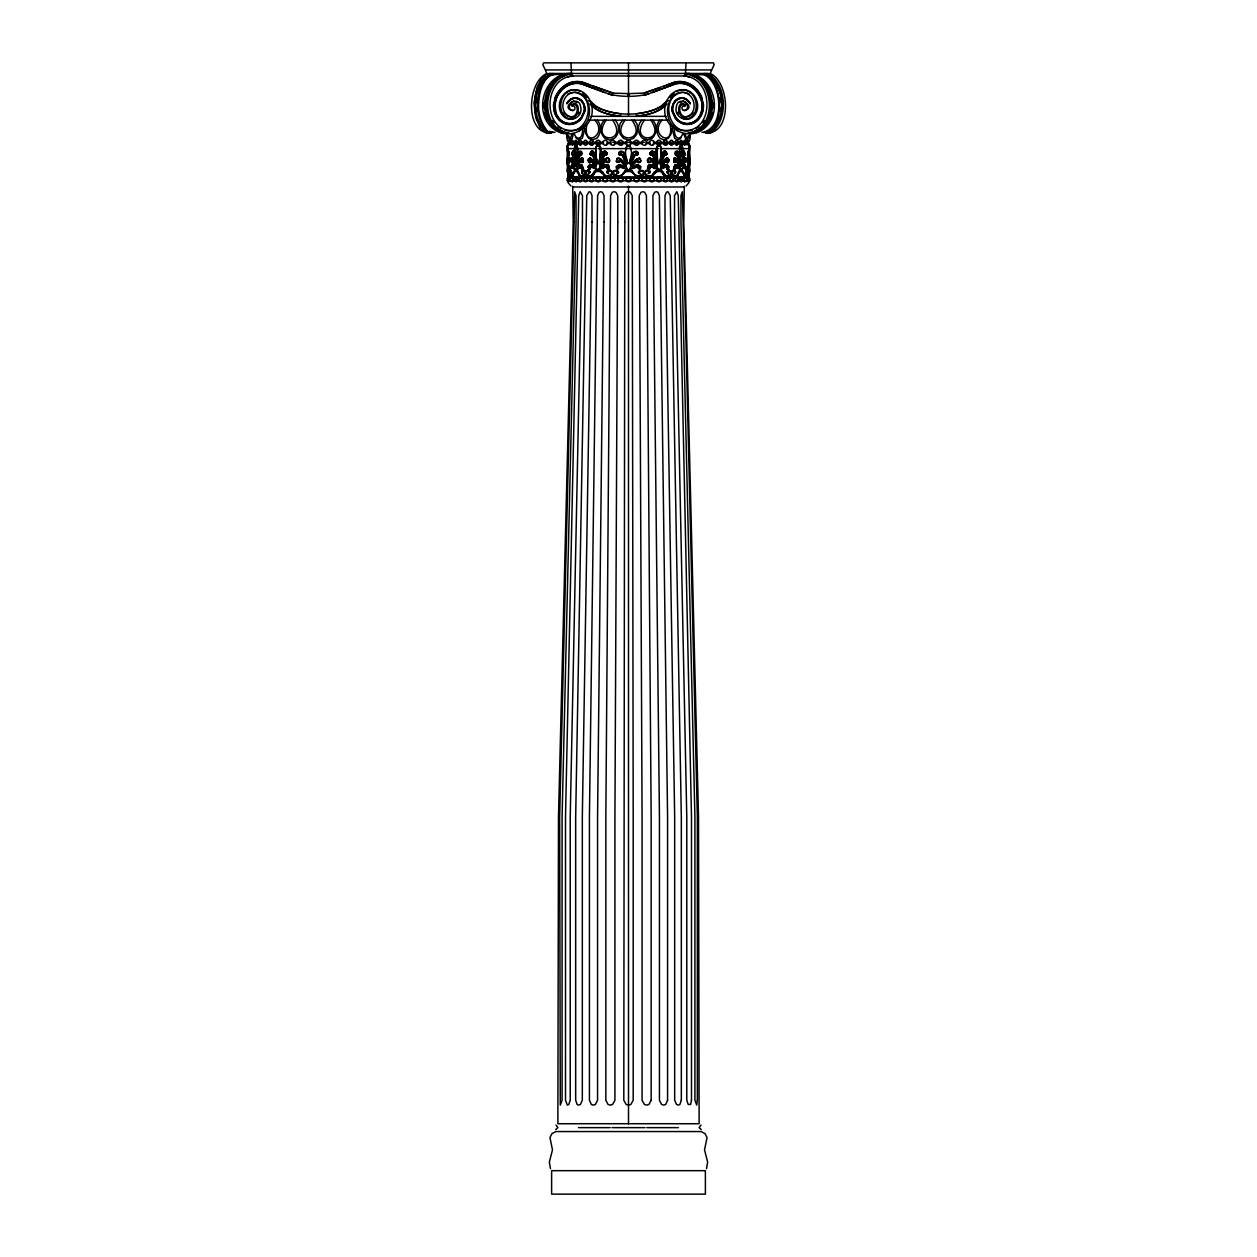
<?xml version="1.0" encoding="UTF-8"?>
<svg xmlns="http://www.w3.org/2000/svg" width="1257" height="1257" viewBox="0 0 1257 1257"><rect width="100%" height="100%" fill="white"/><g stroke="black" fill="none" stroke-linecap="round" stroke-linejoin="round"><path stroke-width="1.5" d="M572.296 154.658C574.072 150.51 573.506 175.744 576.806 169.412L577.764 168.784M688.679 176.844C691.24 170.308 687.375 141.224 689.339 155.051M593.555 157.675L592.126 153.433L590.916 155.02L590.02 153.448L592.44 150.997M628.5 171.156L627.322 169.224L620.801 166.553L619.167 166.725L617.533 168.972L616.386 166.835L619.072 164.824L624.069 166.568C630.385 167.825 620.675 150.463 620.659 154.658L619.308 154.737L618.79 153.448L620.015 151.531L623.425 152.506C625.75 166.505 631.25 166.505 633.575 152.506L636.985 151.531L638.21 153.448L637.692 154.737L636.341 154.658C636.325 150.463 626.615 167.825 632.931 166.568L637.928 164.824L640.614 166.835L639.467 168.972L637.833 166.725L636.199 166.553L629.678 169.224L628.5 171.156L632.648 172.335L636.262 176.483M656.17 168.784L659.124 171.502L658.102 169.224L652.022 166.553L650.498 166.725L648.989 168.972L647.905 166.835L650.403 164.824L655.07 166.568C660.962 167.668 651.864 150.479 651.88 154.658L650.639 154.737L650.545 152.427L653.671 151.626C657.851 166.128 660.459 167.087 663.947 151.626L665.99 151.531L666.901 154.187L665.974 155.255L664.56 153.605L663.146 157.675M679.236 168.784L681.467 171.376L680.948 169.224L676.942 166.553L675.653 168.548L674.365 168.281L675.873 164.824L678.953 166.568C682.865 166.82 676.753 150.62 676.847 154.658C674.632 156.496 674.428 152.364 675.7 151.327L677.947 152.348M567.661 155.051L568.054 151.201L568.18 159.089L568.871 150.997L569.06 155.255M569.107 161.195L569.327 162.719L569.17 157.942L568.73 162.719L568.965 160.142M568.557 176.844C566.451 174.44 568.745 162.813 567.488 169.412C568.604 183.915 568.353 172.476 571.401 170.701L570.647 173.89L570.914 170.088M688.255 176.404L687.233 173.655L688.537 170.088L688.537 173.89L687.94 170.088M713.52 107.725L713.567 102.697M689.26 151.861L689.684 145.356M568.51 161.195L568.525 160.158L567.598 164.793L568.761 160.283M685.568 158.963L685.898 158.241C687.422 166.16 684.279 157.266 685.049 162.373L686.275 161.336L685.741 158.036L681.781 164.793L683.965 151.626C688.365 159.639 682.268 149.316 684.295 155.255M684.421 154.8L684.452 153.385L683.588 157.675M687.139 172.303L686.259 175.901L683.918 174.723M673.422 175.854L671.458 173.655L673.406 170.088L672.385 170.811M671.081 174.582L671.772 172.036L669.18 170.104M567.724 154.815L567.253 169.224M585.919 174.582L585.416 172.036L587.82 170.104M583.578 175.854L585.542 173.655L585.573 172.036L583.594 170.088L584.615 170.811M685.788 160.142L685.081 162.719L684.484 160.158L681.655 171.156M580.718 154.8C581.048 148.185 571.385 178.007 581.865 157.942M685.678 166.647L685.159 169.161L684.641 166.553L682.127 169.224M568.934 153.385L568.243 155.02L567.913 145.356M689.747 169.224L688.883 166.553L688.082 168.422L688.427 164.604L689.543 166.615L689.119 162.954M687.893 161.195L687.673 162.719L687.83 157.942L688.129 162.357L688.695 159.953L689.606 165.013L689.527 154.815M567.284 160.817L567.316 145.356M575.345 171.156L576.052 169.224L580.058 166.553L581.347 168.548L582.635 168.281L581.127 164.824L578.047 166.568C572.799 162.609 579.964 152.034 576.209 146.032L574.763 146.032L574.276 149.159L575.046 163.347L572.736 150.997L572.202 155.255M574.37 149.143L574.512 156.779M664.937 153.385L665.676 155.255L666.744 153.464L665.66 151.327M688.443 166.93L688.459 168.972L688.883 161.367M568.431 180.599L568.274 176.813L567.991 178.07M567.363 180.599L567.096 178.274M600.83 168.784L597.876 171.502L598.898 169.224L604.978 166.553L606.503 166.725L608.011 168.972L609.095 166.835L606.597 164.824L601.93 166.568C595.944 167.652 605.387 150.259 605.01 154.8L606.235 155.255M605.308 154.8L605.073 153.385L605.827 155.02L606.722 154.108L606.455 152.427L603.329 151.626L600.579 159.168M659.187 171.156L660.145 169.224L665.362 166.553L666.666 166.725L666.571 168.752L667.781 169.161L668.897 166.835L666.744 164.824L661.103 166.411L660.004 163.347L661.449 149.143L660.349 145.843L658.794 145.356M661.512 154.815L661.622 151.861M567.504 159.168L568.274 150.997L568.463 155.255M567.787 157.031L567.111 163.363M631.313 154.815L631.674 151.861M568.463 173.89L568.463 170.088L569.72 173.655M568.667 173.89L569.06 170.088M568.793 154.344L568.195 164.793M636.403 161.509L631.108 166.395L637.943 164.604L640.724 166.647L640.599 168.422L638.226 168.752L637.833 166.725M567.614 160.865L567.488 163.347L568.211 160.865M568.133 154.658C568.085 149.803 567.143 167.872 567.551 163.803M584.976 172.303L584.505 174.314M709.922 131.985C727.85 120.939 726.31 84.643 707.77 74.713L707.848 73.456L685.128 73.456L685.034 74.713L686.872 74.697L686.982 73.456C717.983 75.766 722.335 128.733 690.674 133.242M679.251 159.089C682.692 173.215 677.586 147.729 680.791 146.032L681.671 145.576L682.567 147.21L682.598 166.411L685.316 164.824L685.898 168.972L685.269 166.725M682.111 160.817L681.954 163.347L684.264 150.997L685.096 154.878M595.849 149.143L596.117 156.779M688.647 162.294L688.647 158.162L689.04 160.425M581.048 161.195L581.111 160.158L576.052 169.224M643.694 173.67L642.924 171.251M610.085 175.399L612.3 172.303L609.504 170.606M567.598 164.793L568.337 153.385M625.326 151.861L627.054 146.032L629.946 146.032L631.234 149.159M681.97 156.779L681.938 147.21M682.598 156.779L682.457 147.21L681.483 145.356L679.66 149.143M536.975 102.697L537.383 97.637M575.062 147.21L575.03 156.779M667.718 162.499L666.084 160.158L666.194 162.373L667.608 162.719M704.109 131.891C725.038 126.219 722.351 82.883 704.03 74.697L704.14 73.456C723.639 78.641 726.075 135.583 701.846 132.284M719.695 110.962L719.994 107.725M721.125 110.695L721.424 107.599M577.749 159.089C574.229 173.356 579.446 147.478 576.492 145.843L575.517 145.356L574.543 147.21M576.79 163.347L577.843 149.143L577.01 145.843L575.423 145.843M574.873 169.224L572.359 166.553L570.741 168.281L571.684 164.824L573.616 166.568C573.601 160.99 569.83 161.823 571.102 158.241C576.256 171.298 576.554 159.419 578.974 151.626L581.033 152.427L580.608 155.02M606.298 161.195L606.691 160.158L605.277 161.509M683.902 178.274L683.997 180.772M637.503 161.195L637.645 159.953L637.755 162.373L639.153 162.719L640.944 161.336L639.546 158.036L634.864 160.283M569.971 180.599L569.987 178.274M574.528 178.274L574.622 180.772M687.013 178.274L687.108 180.772M555.154 132.284L548.775 132.629C541.971 125.496 537.572 113.601 538.766 102.697C539.174 94.951 540.793 87.016 545.145 80.464C549.922 72.026 560.433 75.027 568.274 74.697L568.164 73.456C540.903 76.064 532.905 118.142 556.741 131.011C574.433 140.957 597.452 123.61 591.199 103.922L589.926 103.922C597.578 113.02 609.818 114.764 620.911 116.351M561.109 132.629L561.25 131.388M567.755 162.247L568.305 159.953L568.353 162.294M685.458 73.11L685.788 67.454A16.262 2.121 -90 0 0 685.961 64.61L685.866 62.85M681.828 160.865L683.745 150.997L684.578 154.878M582.871 128.843C582.415 131.954 582.572 137.437 578.581 138.333L576.319 137.327M584.914 128.843L582.305 138.349L578.66 139.747M663.036 152.348L659.768 163.347L660.412 159.089M660.066 163.347L660.711 159.089M688.113 158.963C689.04 155.145 689.952 173.765 688.239 160.283M567.96 160.425L568.353 158.162L568.651 159.042M568.164 160.283L569.374 158.036M567.991 141.491C568.777 137.264 568.777 148.232 567.991 144.005M568.557 180.599L568.274 181.856L567.991 180.599M675.449 161.195L675.292 162.373L673.752 162.357L674.176 158.036L676.706 158.838L680.524 164.808L679.864 151.861M689.009 144.005C688.223 148.232 688.223 137.264 689.009 141.491M689.009 180.599L688.726 181.856L688.443 180.599M689.103 180.772L689.245 181.856M675.936 166.725L674.82 169.161L673.972 166.647L675.685 164.604M688.663 175.744L689.402 170.276M569.342 169.161C570.914 161.367 566.656 169.616 568.133 163.08M568.258 166.395L568.965 161.509M688.333 173.89L688.726 172.036L688.553 173.89M683.07 157.675L683.934 153.385M600.28 160.865C596.808 169.695 603.721 147.006 599.385 145.843M599.353 163.347L600.956 149.143L599.683 145.843L597.908 145.356M568.368 161.509C567.111 165.814 569.531 174.22 568.353 164.824L567.661 166.395M573.176 173.45L574.889 170.214M578.88 178.274L579.006 180.772A2.53 1.54 -90 0 0 581.488 180.961A2.53 1.54 -90 0 0 580.828 176.97A2.53 1.54 -90 0 0 578.77 179.342M660.883 156.779L660.821 147.21M675.465 178.274L675.606 180.772M578.173 157.031L578.519 154.957M685.489 176.844L687.343 174.582M568.761 167.464L567.331 171.376M586.673 125.559C582.934 148.86 608.105 134.688 594.922 120.138M590.507 162.373L590.491 159.953L589.282 162.499M671.851 128.843L670.924 134.216L668.268 138.349L664.199 140.03L660.145 138.349C655.808 133.368 655.384 125.276 659.642 120.138M598.206 145.356L596.651 145.843L595.551 149.143L596.996 163.347L595.897 166.411L590.256 164.824L588.103 166.835L589.219 169.161L590.429 168.752L590.334 166.725L591.638 166.553L596.855 169.224L597.813 171.156M596.179 147.21L595.551 154.815M583.767 179.342A2.53 1.791 -90 0 1 586.155 176.97A2.53 1.791 -90 0 1 586.909 180.961A2.53 1.791 -90 0 1 584.002 180.599L583.814 178.274M590.13 168.752L590.444 166.93L592.016 166.772M673.375 179.342L673.139 180.599A2.53 1.791 -90 0 1 670.091 180.961A2.53 1.791 -90 0 1 670.845 176.97A2.53 1.791 -90 0 1 673.233 179.342L673.186 178.274M682.787 159.828L681.781 164.793M680.414 178.274L680.556 180.772M683.415 159.749L682.394 164.808L685.144 157.942M636.089 116.351C647.182 114.764 659.422 113.02 667.074 103.922L665.801 103.922C658.809 125.496 686.793 142.874 703.841 128.717C723.451 113.287 714.353 76.064 688.836 73.456L688.726 74.697L704.03 74.697M650.403 161.195L648.863 162.719L647.135 160.142L650.246 157.942M566.671 133.776L566.797 138.333M631.517 154.815L629.898 160.817M649.728 168.752L650.105 166.93L651.88 166.772L654.394 168.564M650.498 166.725L650.026 168.752L647.512 168.422L648.361 165.28L650.293 164.604M590.334 166.725L589.03 168.972L588.135 166.647L588.952 165.28L593.65 165.61M568.51 176.404L569.625 172.303L568.478 170.575M677.979 173.45L679.141 170.999L681.467 170.276M577.167 159.168L578.55 152.348L579.948 150.997L581.614 153.464L580.2 154.8C580.718 148.027 572.595 175.477 579.336 160.425M589.706 178.274L589.879 180.772M663.822 178.274L663.995 180.772M667.247 180.599L667.294 178.274M625.546 149.143L626.913 145.843L630.087 145.843L631.454 151.861M675.198 170.701C677.303 172.099 673.014 175.304 675.119 172.79L675.135 171.926M675.119 172.79L675.355 170.701L673.249 170.088M682.284 164.793L684.405 153.433M619.167 166.725L618.774 168.752L616.401 168.422L616.276 166.647L619.057 164.604L625.892 166.395L619.355 159.953L619.041 162.294L616.888 162.184L616.763 159.042L619.057 158.162L620.581 158.995L626.347 165.013L627.494 163.347L626.096 156.779M686.353 173.89L686.401 170.575L685.992 172.79C686.401 177.991 685.018 162.75 686.228 173.89M596.148 178.274L596.337 180.772M660.805 180.599L660.852 178.274M670.264 178.274L670.452 180.772M580.153 153.543L581.205 154.108L580.153 153.543L580.153 154.658C582.368 156.496 582.572 152.364 581.3 151.327L579.053 152.348M573.286 134.216L572.281 138.349L569.908 139.747M688.49 135.599L686.275 140.03L683.714 134.216M687.878 171.251L687.988 175.022M576.272 163.347L576.884 160.865M603.187 178.274L603.391 180.772M607.178 180.599L607.225 178.274M649.775 178.274L649.979 180.772M688.459 137.296C686.699 140.218 685.144 135.206 685.316 133.776M682.284 171.408L681.467 171.502L681.97 169.412L684.468 166.772M569.012 175.022L569.122 171.251M569.264 141.491C570.804 137.139 570.804 148.357 569.264 144.005M569.264 178.07C570.804 173.733 570.804 184.952 569.264 180.599M687.736 144.005C686.196 148.357 686.196 137.139 687.736 141.491M687.736 180.599C686.196 184.952 686.196 173.733 687.736 178.07M631.124 156.779L629.506 163.347L630.653 165.013L633.402 162.247M610.682 178.274L610.902 180.772M618.397 178.274L618.617 180.772M634.282 178.274L634.502 180.772M646.255 180.599L646.318 178.274M657.285 178.274L657.505 180.772M663.382 157.612L660.931 165.013L664.434 160.425M672.778 111.622A10.779 9.333 -89.3 0 1 677.303 99.554A10.779 9.333 -89.3 0 1 688.553 101.471A10.794 9.349 -90 0 0 677.303 99.539A10.794 9.349 -90 0 0 672.825 111.637L675.826 117.718A17.582 15.178 89.5 0 0 698.955 117.058C702.647 111.354 703.103 103.907 700.243 97.747A26.208 22.783 -89.9 0 0 675.37 83.873L652.352 92.547M675.936 117.734A17.629 15.273 -90 0 0 699.191 117.09C702.977 111.402 703.433 103.891 700.589 97.716A26.287 22.752 90 0 0 675.763 83.779L665.252 87.691M689.622 170.276L688.459 176.216M678.529 173.607L679.613 171.706M536.786 93.285L539.693 84.91M626.442 178.274L626.677 180.772M642.327 178.274L642.563 180.772M689.087 145.356L688.537 155.255L688.852 153.401M571.684 133.776C571.809 135.159 570.364 140.187 568.541 137.327M593.87 172.036L592.801 174.723L589.627 176.216M663.445 157.675L664.874 153.433L666.854 154.108L666.084 155.02L665.519 153.401M663.979 155.868L665.236 153.385M589.03 172.79L588.92 171.109M675.606 172.036L674.286 173.576M601.977 154.957L603.627 151.437M582.117 171.109L582.541 173.89L581.645 170.701L583.751 170.088M582.714 173.576L581.724 173.136L581.802 170.701M601.459 157.031C597.531 171.848 595.205 157.596 593.053 151.626L591.01 151.531L590.099 154.187L591.026 155.255L592.44 153.605L593.854 157.675M659.768 163.347L663.743 151.437M647.999 175.901L651.833 175.744L654.363 172.036M712.719 112.58L709.812 119.871M649.649 173.136L648.031 173.576L649.366 171.926M649.131 172.79L648.958 171.109L647.434 170.606M660.145 169.224L661.229 166.191L666.367 160.016L666.493 162.373M577.324 164.793L580.75 153.385M555.358 97.119L553.457 104.928L553.74 109.516A18.478 16.011 90 0 0 565.289 123.814A18.478 16.011 90 0 0 581.488 118.174L584.678 111.747A11.077 9.6 89.1 0 0 579.917 99.334A11.124 9.632 -90 0 0 568.29 101.298L566.907 103.671L568.4 101.408A11.077 9.6 89.1 0 1 579.917 99.334A11.124 9.632 -90 0 1 584.552 111.747L581.63 118.111M677.963 175.163L678.686 173.607M675.386 176.216L677.696 174.723L679.314 170.999M706.528 1168.711L707.644 1162.049L704.517 1149.872L707.062 1137.632L705.051 1133.641L701.092 1131.551L555.908 1131.551L551.949 1133.641L549.938 1137.632L552.483 1149.872L549.356 1162.049L550.472 1168.711M662.565 159.828L660.459 164.793L666.76 158.162L669.038 160.205L667.31 162.719M584.222 111.622A10.779 9.333 89.3 0 0 579.697 99.554A10.779 9.333 89.3 0 0 568.447 101.471A10.794 9.349 -90 0 1 579.697 99.539A10.794 9.349 -90 0 1 584.175 111.637L581.174 117.718A17.582 15.178 -89.5 0 1 558.045 117.058C553.897 111.842 553.614 103.828 556.411 97.716A26.287 22.752 -90 0 1 581.237 83.779L591.748 87.691M584.128 111.622L581.08 117.749M571.856 157.942L575.219 164.793L572.375 157.942L571.259 158.036L570.694 160.142L571.416 162.719L572.516 160.158L571.919 162.719L571.212 160.142M571.432 158.963L571.259 158.036M599.055 163.347L602.496 152.348L604.931 150.997M578.613 113.821L579.226 112.25M573.003 180.772L573.098 178.274M685.489 180.772L685.552 180.599A2.53 0.974 -90 0 1 683.997 181.275A2.53 0.974 -90 0 1 683.997 177.41A2.53 0.974 -90 0 1 685.458 178.085M589.564 176.844L593.43 175.163L595.519 171.706M574.716 171.408L580.781 166.772L582.007 168.752L583.468 168.422L581.834 164.604L578.204 166.364M598.898 169.224C599.369 166.898 607.068 156.261 606.534 162.373L608.859 162.357L609.032 158.963M629.726 163.347L633.434 152.348L635.712 150.997L637.975 152.317L638.273 154.187L637.11 155.255L635.712 153.605L630.59 164.793L635.036 160.425M684.656 161.367L681.97 166.395L682.677 164.651M539.552 88.131L541.248 83.999M571.181 171.109L570.269 170.606L568.494 175.901M682.378 180.772L682.472 178.274M689.904 145.576L689.512 163.347L688.789 160.865M590.114 172.036L588.402 170.088L590.114 172.036L588.575 173.89M629.678 169.224L631.03 166.191L637.613 160.158M654.677 173.607L657.317 171.408M717.527 123.862L718.988 120.483M660.695 164.808L662.203 161.446M571.134 62.85L571.039 64.61A16.262 2.121 90 0 0 571.212 67.454L571.542 73.11M683.321 163.08L684.012 161.509M666.886 172.036L668.598 170.088L666.886 172.036L668.425 173.89M647.968 158.963L648.141 162.357L650.466 162.373M668.08 171.109L667.97 172.79M570.301 170.088L569.5 173.655L571.307 176.216L574.245 170.999M682.52 134.216L680.587 138.349L677.649 140.03L674.695 138.349L672.086 128.843M620.738 176.483L625.342 171.706L628.5 171.502L629.757 169.412L637.818 166.93M623.818 173.607L625.405 171.706M649.586 173.136L649.508 170.701L646.554 170.088L644.118 172.036L644.92 174.582M568.981 175.399L568.321 176.216M607.414 173.136L607.492 170.701L610.446 170.088L612.882 172.036L612.08 174.582M606.895 172.036L607.555 170.701M671.238 174.582L668.897 176.404M594.215 173.607L591.576 176.483M555.72 1129.572L557.872 1127.639L556.003 1125.078M688.6 171.109L685.693 176.216L682.755 170.999M658.778 171.376L661.339 168.784M660.098 169.412L659.077 171.376L657.914 169.412L651.582 166.772M618.177 173.136L618.821 172.036L616.857 170.088L613.62 170.811M584.568 175.43L585.024 174.582M601.192 163.661L599.856 164.793L605.371 153.385M600.155 164.793L604.931 153.605M668.19 162.357L668.347 158.963L666.383 157.942L662.565 162.122M668.488 162.357L669.101 160.142L667.938 158.036L665.299 158.838M638.823 173.136L638.179 172.036L640.143 170.088L643.38 170.811M636.011 113.821C648.172 112.297 662.423 109.28 668.661 97.496C671.662 92.892 676.832 89.64 682.441 89.813M580.074 161.367L580.938 159.953L581.205 162.373L582.729 162.357C582.462 157.408 583.704 157.408 583.248 162.357L581.708 162.373L581.551 161.195M581.63 160.158L577.12 166.395L579.273 163.08M658.259 163.347L657.191 165.013L651.817 158.995L648.989 158.241L647.748 160.205L648.376 162.184L650.388 162.294L650.309 160.158L651.723 161.509M653.829 173.45L651.77 175.744M606.628 154.878L607.162 153.464L605.905 151.327M641.903 120.138C636.922 124.993 637.456 133.698 642.5 138.349L647.528 139.747M541.94 82.821L543.323 80.464M595.944 147.21L597.798 145.576L599.966 147.21L600.422 154.815L598.741 163.347L599.558 164.808L602.37 162.247M586.438 171.251L586.265 174.314M576.806 164.793L580.184 158.995L582.054 158.241L582.839 161.399L581.143 162.294M573.082 174.723L570.741 175.901L569.861 172.303M670.735 174.314L670.562 171.251M585.982 170.811L585.259 173.655M581.394 180.772L581.535 178.274M680.681 137.327L678.419 138.333C674.412 137.453 674.585 131.954 674.129 128.843M570.772 173.89L571.699 172.036L570.647 173.89M609.802 161.336L608.137 162.719L606.597 161.195M657.615 145.843L656.138 151.861L657.584 160.817M576.444 180.772L576.586 178.274M574.465 171.706L572.532 176.483L570.065 175.854M572.296 176.483L574.229 171.706L576.822 171.408M688.726 182.956L686.023 186.052M686.935 175.854L684.468 176.483L682.535 171.706M690.203 138.333L690.329 133.776M682.645 166.364L685.128 164.604L686.149 168.422L685.678 169.161L685.081 166.93L683.949 166.772L681.451 169.412M616.543 173.576L617.501 171.109L614.013 171.251M648.659 165.28L647.811 168.422L648.973 169.161M641.95 175.854L644.385 173.655L643.317 170.811M643.097 175.43L643.694 174.582M574.936 163.347L573.035 151.626C569.044 152.93 574.418 155.365 572.705 155.255M612.143 174.582L609.079 176.404L605.026 176.483M666.084 160.158L660.868 166.395L665.424 161.509M548.932 86.764L550.927 83.999M591.34 151.327L590.256 153.464L591.324 155.255L592.063 153.385M662.078 120.138C648.895 134.688 674.066 148.86 670.327 125.559M702.757 122.73L704.439 120.483M604.366 120.138C599.369 124.993 599.903 133.698 604.963 138.349L609.724 140.03L614.5 138.349C619.544 133.698 620.078 124.993 615.097 120.138M594.435 159.828L596.541 164.793L590.319 157.942L588.355 158.963L588.512 162.357M594.435 162.122L590.617 157.942L588.653 158.963L588.81 162.357M669.918 97.496L674.333 92.782M622.859 120.138L620.204 123.469L619.057 128.843L620.204 134.216L623.488 138.349L628.5 140.03L633.512 138.349L636.796 134.216L637.943 128.843L636.796 123.469L634.141 120.138M593.005 180.772L593.178 178.274M578.613 168.564L580.263 166.772L581.488 168.752L582.949 168.422L581.315 164.604M607.351 173.136L608.702 173.89L607.571 171.926L609.566 170.606M614.076 171.251L613.306 173.67M602.307 162.122L603.894 160.425M646.915 175.399L644.7 172.303L647.496 170.606M644.762 172.303L645.642 171.251M684.342 164.808L681.97 166.395M676.675 175.744L677.523 174.723M651.095 151.327L649.838 153.464L650.372 154.878M643.757 173.67L638.587 176.216M710.346 73.11L712.829 67.454A16.262 16.121 -90 0 0 714.165 64.61L713.379 62.85L543.621 62.85L542.835 64.61A16.262 16.121 -90 0 0 544.171 67.454L546.654 73.11M693.267 112.957L689.465 116.115M613.683 170.811L612.615 173.655L615.05 175.854M541.688 81.516L543.998 78.83M586.548 180.772L586.736 178.274M644.354 120.138C628.091 143.738 667.137 143.722 650.875 120.138M640.52 173.576L639.31 172.79L639.499 171.109L642.987 171.251M603.847 160.283L606.612 158.162L608.011 158.241L609.252 160.205M605.45 158.838L599.856 164.793M581.96 171.109L583.107 170.606M678.136 175.163L675.339 176.844L673.249 175.854M678.874 172.335L680.351 171.408M653.609 180.772L653.813 178.274M606.125 120.138C589.863 143.722 628.909 143.738 612.646 120.138M625.075 120.138C608.011 143.738 648.989 143.738 631.925 120.138M585.259 125.731L579.367 130.712M600.642 166.395L603.894 163.08M622.498 180.772L622.718 178.274M638.383 180.772L638.603 178.274M599.495 180.772L599.715 178.274M662.816 168.564L665.283 166.772M664.246 167.464L661.041 168.784M603.596 163.08L605.575 161.509M614.437 180.772L614.673 178.274M630.323 180.772L630.558 178.274M665.801 103.922C658.621 112.941 646.742 114.796 636.011 116.351M593.618 157.612L596.305 164.808L590.24 158.162L587.962 160.205L589.69 162.719M660.129 107.521L668.268 100.529L666.996 100.529M595.08 170.999L591.434 175.744M580.294 158.838L582.824 158.036M588.732 173.89L589.643 173.136M602.606 168.564L605.12 166.772L606.895 166.93L607.272 168.752M672.511 171.251L674.066 170.606M594.53 172.335L596.494 171.408M654.3 172.036L655.714 170.999M580.593 164.808L577.12 166.395M667.483 169.161L668.567 166.647L666.351 164.604M588.197 173.372L589.454 171.926L587.035 170.622L585.715 173.67L588.229 175.901M662.282 166.364L665.032 164.808M680.178 102.65L683.274 101.251M624.886 170.999L622.042 174.723L618.35 176.216M680.728 163.347L678.45 152.348L677.052 150.997L675.386 153.464L676.187 155.255L676.769 153.385L676.392 155.02M656.201 171.706L651.927 176.483M571.259 104.441C579.838 101.204 578.848 118.048 570.395 116.712M618.24 173.136L616.763 173.89M560.559 77.667C540.054 88.006 539.709 123.83 562.617 131.309M608.027 169.161L609.189 168.422L608.341 165.28M695.687 128.701L698.955 126.611M582.557 175.901L583.531 175.399M601.977 166.364L607.005 164.604M583.751 175.854L580.074 176.483M668.771 175.901L671.285 173.67L669.965 170.622L667.546 171.926L668.803 173.372M605.418 166.772L599.086 169.412L597.923 171.376L596.902 169.412M594.922 170.999L596.431 170.214M663.35 165.61L668.048 165.28L668.771 168.422L667.043 168.548L666.666 166.725M583.374 175.399L585.071 173.67L583.515 170.622L584.489 171.251M687.092 139.747L686.275 140.03M605.151 158.838L608.514 158.036L606.754 157.942M575.345 117.702L572.155 119.069M605.937 155.255L607.461 153.464L604.633 150.997M636.419 158.995L639.452 158.241L640.803 160.205L640.112 162.184L637.959 162.294M676.847 153.543L675.795 154.108L677.209 151.201L678.56 152.506L680.21 163.347M567.378 170.276L567.897 173.45M567.598 170.276L568.337 175.744M690.093 139.747L689.245 140.03M591.481 153.401L590.146 154.108L591.528 153.543M655.651 170.999L659.124 170.276M605.136 164.808L600.343 166.395M650.765 155.255L651.99 154.8L651.927 153.385L651.692 154.8M567.803 94.055C590.696 83.559 598.348 124.569 576.507 129.864C542.694 136.95 540.903 77.478 573.333 75.97M590.649 164.604L588.433 166.647L589.517 169.161M624.823 170.999L632.177 170.999M651.833 153.401L650.278 154.108L651.896 153.543M610.132 175.399L607.194 176.216L603.831 174.723M609.142 176.404L610.415 175.854M620.597 153.401L618.931 154.108L620.659 153.543M642.013 175.854L636.199 176.483M562.099 77.023L565.179 75.719M592.298 139.747L596.855 138.349C601.192 133.368 601.616 125.276 597.358 120.138M658.574 108.149C639.687 116.1 617.313 116.1 598.426 108.149M663.445 151.437L664.859 150.997M694.383 131.309C717.291 123.83 716.946 88.006 696.441 77.667M664.874 87.77L644.37 95.422M667.027 84.863L674.978 82.098A27.78 24.15 -90 0 1 701.233 97.135L703.119 104.944A18.415 15.932 89.2 0 1 693.361 122.997A18.415 15.932 89.2 0 1 675.355 118.142L672.322 111.747A11.077 9.6 -89.1 0 1 677.083 99.334A11.124 9.632 90 0 1 688.71 101.298L690.14 103.608L688.663 101.33A11.077 9.6 -89.1 0 0 677.083 99.334A11.124 9.632 90 0 0 672.448 111.747L675.37 118.111M664.215 85.9L675.449 81.988M664.67 85.806L643.945 93.128L628.5 93.631L612.929 93.128L592.33 85.806M648.769 93.866C635.916 97.198 621.084 97.198 608.231 93.866M676.926 91.227L679.66 90.237M548.885 133.242C529.841 121.913 531.444 83.685 551.006 73.456L551.116 74.697C530.234 81.391 528.946 121.206 547.078 131.985M660.129 87.487L644.071 93.128M546.968 73.456C527.123 81.548 524.216 134.138 551.132 133.148M566.326 133.242C534.665 128.733 539.017 75.766 570.018 73.456L570.128 74.697L571.966 74.713L571.872 73.456L549.152 73.456L546.214 74.509L540.966 79.442L536.99 87.44L534.288 102.603L535.702 117.671L540.463 128.717L547.031 133.242M647.371 140.03L652.037 138.349C657.097 133.698 657.631 124.993 652.634 120.138M659.092 145.356L657.317 145.843L656.044 149.143L657.647 163.347L657.034 147.21L657.851 146.032L660.349 146.032L661.386 149.159M589.392 162.719L590.806 162.373L590.916 160.158L596.855 169.224M686.762 116.571C698.499 113.13 695.262 93.709 683.619 92.468M709.969 133.242C728.919 121.882 727.332 83.732 707.848 73.456M706.277 133.242L708.225 132.629M708.115 133.242C727.159 121.913 725.556 83.685 705.994 73.456L705.884 74.697L707.77 74.713M581.457 176.216L582.729 175.901M652.367 150.997L649.539 153.464L651.063 155.255M675.857 162.294L674.538 162.184L674.113 160.205L674.946 158.241L676.816 158.995M667.263 176.844L669.07 176.404M573.082 89.954C558.061 91.462 555.814 117.718 571.668 119.242M573.381 92.468C561.738 93.709 558.501 113.13 570.238 116.571M675.512 176.844L676.926 176.483M688.537 170.088L687.453 172.036L688.506 175.901M571.872 73.456C540.809 75.734 536.44 128.764 568.18 133.242M567.363 76.944L572.061 75.97L684.939 75.97L689.637 76.944M573.93 101.251C568.243 100.984 567.63 112.03 573.663 110.427A2.53 2.184 -90 0 0 574.826 107.128A2.53 2.184 -90 0 0 571.951 105.777C579.901 97.103 581.912 121.206 568.965 116.571M667.2 176.216L668.944 175.901M696.441 132.535L695.75 131.388M692.23 130.068C668.85 137.72 658.354 95.893 682.535 92.342M687.563 133.242C719.287 128.764 714.919 75.734 683.871 73.456L573.129 73.456C542.081 75.734 537.713 128.764 569.437 133.242M688.82 133.242C720.56 128.764 716.191 75.734 685.128 73.456M607.257 176.216L609.001 175.901M651.974 176.483L647.858 176.404L644.857 174.582M675.763 166.93L678.387 168.564M620.801 176.483L614.987 175.854M688.035 116.571C675.088 121.206 677.099 97.103 685.049 105.777A2.53 2.184 -90 0 0 682.174 107.128A2.53 2.184 -90 0 0 683.337 110.427C689.37 112.014 688.742 101 683.07 101.251M685.332 119.242C701.186 117.718 698.939 91.462 683.918 89.954M619.182 166.93L627.243 169.412L628.5 171.376M555.861 113.397L558.092 117.027M682.331 170.214L680.163 170.214M576.837 170.214L575.533 170.276M673.893 170.606L675.04 171.109M660.663 171.408L657.254 171.408M575.832 89.813C562.13 87.896 553.913 106.924 563.435 116.225C569.877 123.406 583.075 117.058 580.734 107.458C579.398 93.018 559.538 107.929 572.391 110.427A2.53 2.184 -90 0 0 572.893 110.097M599.746 171.408L596.337 171.408M686.479 170.104C689.135 183.538 689.952 171.832 688.663 166.772M552.891 131.891L548.916 131.388M658.951 170.276L660.742 170.214M597.876 170.276L601.349 170.999M660.868 166.395L662.58 166.364M587.648 170.104L588.575 170.088M545.994 69.921L711.006 69.921M620.989 113.821C609.661 112.392 597.609 109.846 590.004 100.529L588.732 100.529L596.871 107.521M590.947 116.351L666.053 116.351M589.062 120.138L667.938 120.138M567.755 140.03L566.907 139.747M569.374 142.308L603.627 142.308M607.115 142.308L610.949 142.308M612.662 142.308L644.338 142.308M646.051 142.308L649.885 142.308M653.373 142.308L687.626 142.308M569.374 143.565L583.609 143.565M585.212 143.565L603.627 143.565M607.115 143.565L610.949 143.565M614.422 143.565L626.756 143.565M630.244 143.565L642.578 143.565M646.051 143.565L649.885 143.565M653.373 143.565L671.788 143.565M673.391 143.565L687.626 143.565M567.755 148.625L574.37 148.625M575.895 148.625L596.337 148.625M598.128 148.625L658.872 148.625M660.663 148.625L681.105 148.625M682.63 148.625L689.245 148.625M676.282 154.8L676.769 153.385M648.785 158.036L651.849 158.838L654.693 162.122M674.176 158.036L674.271 162.357L675.795 162.373L676.172 160.016L680.948 169.224M593.964 152.348L597.232 163.347L596.588 159.089M655.808 163.661L657.144 164.793L651.629 153.385M675.135 157.942L680.194 164.793L676.25 153.385M574.323 164.651L575.03 166.395L572.344 161.367M590.916 160.158L596.132 166.395L591.607 161.367M656.358 166.395L653.106 163.08M675.952 161.195L675.889 160.158L679.88 166.395L675.37 160.158M687.658 169.161L687.846 164.604L689.339 166.395M686.086 170.088L686.935 170.088M673.328 170.622L671.929 173.67L673.626 175.399M686.181 170.575L687.17 171.251M689.669 171.376L688.239 167.464M650.105 172.036L649.445 170.701M668.268 173.89L667.357 173.136M569.657 174.582L570.034 175.43L568.463 170.088M613.903 175.43L613.306 174.582M672.432 175.43L671.976 174.582M687.202 175.43L686.683 170.622M567.755 176.907L689.245 176.907M569.185 178.274L687.815 178.274M689.904 178.274L689.653 180.772M567.096 180.772L689.904 180.772M572.815 186.994L684.185 186.994M578.55 1127.639L610.226 1127.639M612.049 1127.639L644.951 1127.639M646.774 1127.639L678.45 1127.639M640.237 173.89L638.76 173.136M656.657 166.395L651.864 164.808M668.425 170.088L669.352 170.104M594.42 166.364L596.132 166.395M679.88 166.395L676.407 164.808M705.868 133.148C732.784 134.138 729.877 81.548 710.032 73.456M596.258 170.214L598.049 170.276M681.168 89.813C694.87 87.896 703.087 106.924 693.565 116.225C687.123 123.406 673.925 117.058 676.266 107.458C677.602 93.018 697.462 107.929 684.609 110.427A2.53 2.184 -90 0 1 684.107 110.097M575.03 166.395L572.658 164.808M574.669 170.214L577.859 170.999L579.021 173.45M680.178 171.408L682.771 171.706L684.704 176.483M686.605 116.712C678.152 118.048 677.162 101.204 685.741 104.441M649.995 164.604L655.023 166.364M664.984 166.772L666.556 166.93L666.87 168.752M595.959 168.784L592.754 167.464M685.741 158.036L684.625 157.942C683.352 160.519 681.388 167.04 680.178 160.943M574.559 89.813C581.41 89.577 587.365 94.464 590.004 100.529M574.465 92.342C598.646 95.893 588.15 137.72 564.77 130.068M620.989 116.351C610.258 114.796 598.379 112.941 591.199 103.922M618.413 176.216L613.243 173.67M606.612 162.294L608.624 162.184L609.865 160.142L608.215 158.036M689.889 163.363L689.213 157.031M649.806 176.216L646.868 175.399M560.559 132.535L564.472 133.242M667.436 176.844L663.57 175.163L661.481 171.706M588.056 175.901L589.8 176.216M683.667 75.97C716.097 77.478 714.306 136.95 680.493 129.864C658.652 124.569 666.304 83.559 689.197 94.055M638.65 176.216L634.895 174.723L632.114 170.999M573.726 101.251L576.822 102.65M581.661 176.844L578.864 175.163M667.373 176.216L664.199 174.723L663.13 172.036M599.683 171.408L602.323 173.607M587.93 176.404L589.737 176.844M674.271 175.901L675.543 176.216M581.551 81.988L613.055 93.128M660.506 171.408L662.47 172.335M552.97 74.697L552.86 73.456C533.361 83.795 532.481 118.959 548.775 132.629M664.56 150.997L667.043 153.464L665.472 153.543M548.445 132.535L550.723 133.242M684.845 119.069L681.655 117.702M636.341 153.543L638.069 154.108L636.403 153.401M652.069 150.997L654.504 152.348L655.84 157.031M605.104 153.543L606.722 154.108L605.167 153.401M577.34 90.237L580.074 91.227M581.614 176.216L579.304 174.723L577.686 170.999M612.63 95.422L592.126 87.77M589.973 84.863L582.022 82.098A27.78 24.15 90 0 0 555.767 97.135L553.881 104.944A18.415 15.932 -89.2 0 0 563.639 122.997A18.415 15.932 -89.2 0 0 581.645 118.142M604.648 92.547L581.63 83.873A26.208 22.783 89.9 0 0 556.741 97.747L554.856 105.022L556.144 113.381M592.141 150.997L593.555 151.437M606.707 164.604L608.639 165.28L609.488 168.422L606.974 168.752L606.597 166.93M576.649 171.408L578.126 172.335M592.801 140.03L588.732 138.349L586.076 134.216L585.149 128.843M691.821 75.719L694.901 77.023M646.632 175.854L647.921 176.404M595.661 168.784L598.222 171.376M620.738 158.838L617.454 158.036L616.056 161.336L619.245 162.373L619.387 160.158L625.97 166.191L627.322 169.224M571.511 176.844L569.798 175.43M567.535 116.115L563.733 112.957M579.351 140.03L576.413 138.349L574.48 134.216M588.103 176.404L585.762 174.582M591.764 153.385L593.021 155.868M591.968 164.808L594.718 166.364M660.569 170.214L662.078 170.999M673.469 175.399L674.443 175.901M631.595 171.706L633.182 173.607M558.045 126.611L561.313 128.701M591.717 166.772L594.184 168.564M605.073 176.483L601.71 172.335M677.633 130.712L671.741 125.731M605.23 175.744L602.637 172.036M601.286 170.999L602.7 172.036M665.424 176.483L662.958 173.607M681.577 145.843L679.99 145.843L679.409 147.21L679.723 159.089M665.566 175.744L661.92 170.999M570.977 186.052L568.274 182.956M582.667 92.782L587.082 97.496M678.796 166.364L675.166 164.604L673.532 168.422L674.993 168.752L676.219 166.772L680.713 169.412L681.467 171.376M651.425 161.509L653.404 163.08M575.549 169.412L571.731 166.725M577.387 171.706L578.471 173.607M657.144 164.793L651.55 158.838M570.725 140.03L568.51 135.599M653.373 151.437L655.023 154.957M622.136 160.283L626.41 164.793L621.806 154.344L620.817 153.385L620.879 154.8L619.151 154.878L619.025 152.317L621.288 150.997L623.566 152.348L627.274 163.347L625.687 154.815M713.002 78.83L715.312 81.516M579.477 174.723L580.325 175.744M611.358 171.251L612.238 172.303M573.066 153.385L573.412 157.675M682.111 170.214L683.824 173.45M593.257 151.437L597.232 163.347M552.561 120.483L554.243 122.73M706.073 83.999L708.068 86.764M572.532 166.772L575.533 171.376M574.355 166.364L571.872 164.604L570.851 168.422C572.124 167.684 573.145 167.684 571.369 168.422L571.322 166.647M652.069 153.605L656.845 164.793M672.495 174.314L672.024 172.303M670.845 170.811L671.615 173.655M680.194 164.793L677.57 160.283M675.92 117.749L672.872 111.622M713.677 80.464L715.06 82.821M688.679 176.216L688.019 175.399M547.188 119.871L544.281 112.58M701.28 1129.572L699.128 1127.639L700.997 1125.078M596.242 164.793L594.184 159.749M686.699 170.088L687.233 173.655M568.541 176.216L567.975 174.723M572.988 161.509L573.679 163.08M676.533 153.605L679.676 164.793M538.012 120.483L539.473 123.862M567.096 145.576L567.488 151.861M717.307 84.91L720.214 93.285M715.752 83.999L717.448 88.131M658.102 169.224C657.725 166.631 651.063 158.665 650.623 161.132M571.448 180.599L571.511 180.772A2.53 0.974 -90 0 0 573.003 181.275A2.53 0.974 -90 0 0 573.003 177.41A2.53 0.974 -90 0 0 571.542 178.085M677.774 112.25L678.387 113.821M657.945 163.347L656.201 159.089M656.72 160.865L657.647 163.347M578.314 173.607L579.037 175.163M701.642 97.119L703.543 104.928L703.26 109.516A18.478 16.011 -90 0 1 691.711 123.814A18.478 16.011 -90 0 1 675.512 118.174M607.634 171.926L607.917 172.79M655.541 157.031L656.421 159.168M573.255 153.605L573.93 157.675M687.94 155.255L688.129 150.997L688.71 159.089L688.679 154.815M572.422 154.878L573.255 150.997L575.172 160.865M575.219 164.793L574.213 159.828M574.716 164.793L573.585 159.749M581.865 171.926L582.038 172.79M596.368 159.089L596.934 163.347M678.481 154.957L678.827 157.031M678.12 178.274L678.089 180.599A2.53 1.54 -90 0 1 675.512 180.961A2.53 1.54 -90 0 1 676.172 176.97A2.53 1.54 -90 0 1 678.23 179.342M688.035 161.509L688.742 166.395M689.009 178.07L688.726 176.813L688.569 180.599M567.865 180.599L567.755 181.856M568.777 158.036L568.887 158.963M688.805 164.793L688.475 160.158L688.49 161.195M535.576 107.599L535.875 110.695M688.726 153.605L688.867 155.868M537.006 107.725L537.305 110.962M719.617 97.637L720.025 102.697M689.402 164.793L688.207 154.344M688.553 161.524L688.27 155.868M549.152 73.456L549.23 74.713M625.546 151.861L625.483 154.815M689.496 159.168L688.726 150.997L688.396 154.187M689.465 160.817L689.512 163.347M671.427 172.036L671.458 173.655M585.401 172.036L585.432 173.655M543.433 102.697L543.48 107.725M689.245 135.599L689.245 141.491M689.245 144.005L689.245 145.278M689.245 176.813L689.245 178.07M684.295 186.209L683.808 222.049L698.515 817.05L699.128 1123.727L557.872 1123.727L558.485 817.05L573.192 222.049L572.705 186.209M628.5 62.85L628.5 116.351M628.5 186.209L628.5 1123.727M567.755 135.599L567.755 141.491M567.755 144.005L567.755 145.278M567.755 176.813L567.755 178.07M571.244 105.604A2.53 2.184 -90 0 1 572.862 106.091M684.138 106.091A2.53 2.184 -90 0 1 685.756 105.604M675.465 82.004A27.874 24.134 -90 0 1 701.657 97.119M555.343 97.119A27.874 24.134 90 0 1 581.535 82.004M581.064 117.734A17.629 15.273 90 0 1 557.809 117.09M672.998 144.005A2.53 1.791 -90 0 1 670.311 144.681A2.53 1.791 -90 0 1 670.311 140.815A2.53 1.791 -90 0 1 672.998 141.491M685.458 144.005A2.53 0.974 -90 0 1 683.997 144.681A2.53 0.974 -90 0 1 683.997 140.815A2.53 0.974 -90 0 1 685.458 141.491M678.026 144.005A2.53 1.54 -90 0 1 675.512 144.382A2.53 1.54 -90 0 1 676.172 140.375A2.53 1.54 -90 0 1 678.23 142.748M578.77 142.748A2.53 1.54 -90 0 1 580.828 140.375A2.53 1.54 -90 0 1 581.488 144.382A2.53 1.54 -90 0 1 578.974 144.005M584.002 141.491A2.53 1.791 -90 0 1 586.689 140.815A2.53 1.791 -90 0 1 586.689 144.681A2.53 1.791 -90 0 1 584.002 144.005M571.542 141.491A2.53 0.974 -90 0 1 573.003 140.815A2.53 0.974 -90 0 1 573.003 144.681A2.53 0.974 -90 0 1 571.542 144.005M624.776 222.049L623.802 1100.252L626.143 1104.463L628.5 1105.107L630.857 1104.463L633.198 1100.252L633.198 817.05L632.224 195.573L630.354 192.242L628.5 191.724L626.646 192.242L624.776 195.573L624.776 222.049M628.5 93.631L628.5 96.161L628.5 93.631M617.768 222.049L614.924 817.05L614.924 1100.252L612.568 1104.463L610.226 1105.107L608.027 1104.463L605.843 1100.252L605.843 817.05L610.588 195.573L612.332 192.242L614.06 191.724L615.914 192.242L617.768 195.573L617.768 222.049M604.067 222.049L597.562 817.05L597.562 1100.252L595.378 1104.463L593.178 1105.107L591.309 1104.463L589.423 1100.252L589.423 817.05L597.625 195.573L599.118 192.242L600.595 191.724L602.339 192.242L604.067 195.573L604.067 222.049M592.016 222.049L582.321 817.05L582.321 1100.252L580.435 1104.463L578.55 1105.107L577.104 1104.463L575.675 1100.252L575.675 817.05L586.768 195.573L589.046 191.724L590.539 192.242L592.016 195.573L592.016 222.049M582.462 222.049L570.222 817.05L570.222 1100.252L568.777 1104.463L567.331 1105.107L565.509 1100.252L565.509 817.05L578.739 195.573L580.184 191.724L582.462 195.573L582.462 222.049M574.119 222.049L559.648 817.05L560.276 1105.107L562.083 1100.252L562.083 817.05L576.036 222.049L576.036 195.573L574.606 191.724L574.119 222.049M697.352 1100.252L696.724 1105.107L694.917 1100.252L694.917 817.05L680.964 222.049L680.964 195.573L682.394 191.724L697.352 817.05L697.352 1100.252M691.491 1100.252L690.58 1104.463L688.223 1104.463L686.778 1100.252L686.778 817.05L674.538 222.049L674.538 195.573L676.816 191.724L678.261 195.573L691.491 817.05L691.491 1100.252M681.325 1100.252L679.896 1104.463L678.45 1105.107L676.565 1104.463L674.679 1100.252L674.679 817.05L664.984 222.049L664.984 195.573L666.461 192.242L667.954 191.724L670.232 195.573L681.325 817.05L681.325 1100.252M667.577 1100.252L665.691 1104.463L663.822 1105.107L661.622 1104.463L659.438 1100.252L659.438 817.05L652.933 222.049L652.933 195.573L654.661 192.242L656.405 191.724L657.882 192.242L659.375 195.573L667.577 817.05L667.577 1100.252M651.157 1100.252L648.973 1104.463L646.774 1105.107L644.432 1104.463L642.076 1100.252L642.076 817.05L639.232 195.573L641.086 192.242L642.94 191.724L644.668 192.242L646.412 195.573L651.157 817.05L651.157 1100.252M568.368 101.393L566.907 103.671L568.337 101.33M705.381 1170.676L551.619 1170.676L551.619 1194.15L705.381 1194.15L705.381 1170.676M690.093 103.671L688.6 101.408L690.093 103.671M613.997 144.932A2.53 2.435 -90 0 0 613.997 140.564A2.53 2.435 -90 0 0 610.336 142.748A2.53 2.435 -90 0 0 613.997 144.932M606.424 144.932A2.53 2.341 -90 0 0 606.424 140.564A2.53 2.341 -90 0 0 602.92 142.748A2.53 2.341 -90 0 0 606.424 144.932M666.477 144.932A2.53 2.011 -90 0 0 666.477 140.564A2.53 2.011 -90 0 0 663.476 142.748A2.53 2.011 -90 0 0 666.477 144.932M659.956 144.932A2.53 2.184 -90 0 0 659.972 140.564A2.53 2.184 -90 0 0 656.688 142.748A2.53 2.184 -90 0 0 659.956 144.932M652.917 144.932A2.53 2.341 -90 0 0 652.917 140.564A2.53 2.341 -90 0 0 649.413 142.748A2.53 2.341 -90 0 0 652.917 144.932M645.438 144.932A2.53 2.435 -90 0 0 645.438 140.564A2.53 2.435 -90 0 0 641.777 142.748A2.53 2.435 -90 0 0 645.438 144.932M637.676 144.932A2.53 2.498 -90 0 0 637.692 140.564A2.53 2.498 -90 0 0 633.921 142.748A2.53 2.498 -90 0 0 637.676 144.932M626.316 144.021A2.53 2.53 0 0 0 630.684 144.005A2.53 2.53 0 0 0 628.5 140.218A2.53 2.53 0 0 0 626.316 144.021M621.822 144.932A2.53 2.498 -90 0 0 621.822 140.564A2.53 2.498 -90 0 0 618.067 142.748A2.53 2.498 -90 0 0 621.822 144.932M576.523 144.932A2.53 1.257 -90 0 0 576.523 140.564A2.53 1.257 -90 0 0 574.638 142.748A2.53 1.257 -90 0 0 576.523 144.932M592.518 144.932A2.53 2.011 -90 0 0 592.534 140.564A2.53 2.011 -90 0 0 589.517 142.748A2.53 2.011 -90 0 0 592.518 144.932M599.228 144.932A2.53 2.184 -90 0 0 599.228 140.564A2.53 2.184 -90 0 0 595.944 142.748A2.53 2.184 -90 0 0 599.228 144.932M681.734 144.932A2.53 1.257 -90 0 0 681.734 140.564A2.53 1.257 -90 0 0 679.848 142.748A2.53 1.257 -90 0 0 681.734 144.932M637.676 181.527A2.53 2.498 -90 0 0 637.692 177.158A2.53 2.498 -90 0 0 633.921 179.342A2.53 2.498 -90 0 0 637.676 181.527M645.438 181.527A2.53 2.435 -90 0 0 645.438 177.158A2.53 2.435 -90 0 0 641.777 179.342A2.53 2.435 -90 0 0 645.438 181.527M592.518 181.527A2.53 2.011 -90 0 0 592.534 177.158A2.53 2.011 -90 0 0 589.517 179.342A2.53 2.011 -90 0 0 592.518 181.527M621.822 181.527A2.53 2.498 -90 0 0 621.822 177.158A2.53 2.498 -90 0 0 618.067 179.342A2.53 2.498 -90 0 0 621.822 181.527M613.997 181.527A2.53 2.435 -90 0 0 613.997 177.158A2.53 2.435 -90 0 0 610.336 179.342A2.53 2.435 -90 0 0 613.997 181.527M659.956 181.527A2.53 2.184 -90 0 0 659.972 177.158A2.53 2.184 -90 0 0 656.688 179.342A2.53 2.184 -90 0 0 659.956 181.527M666.477 181.527A2.53 2.011 -90 0 0 666.477 177.158A2.53 2.011 -90 0 0 663.476 179.342A2.53 2.011 -90 0 0 666.477 181.527M681.734 181.527A2.53 1.257 -90 0 0 681.734 177.158A2.53 1.257 -90 0 0 679.848 179.342A2.53 1.257 -90 0 0 681.734 181.527M652.917 181.527A2.53 2.341 -90 0 0 652.917 177.158A2.53 2.341 -90 0 0 649.413 179.342A2.53 2.341 -90 0 0 652.917 181.527M599.228 181.527A2.53 2.184 -90 0 0 599.228 177.158A2.53 2.184 -90 0 0 595.944 179.342A2.53 2.184 -90 0 0 599.228 181.527M576.523 181.527A2.53 1.257 -90 0 0 576.523 177.158A2.53 1.257 -90 0 0 574.638 179.342A2.53 1.257 -90 0 0 576.523 181.527M626.316 180.599A2.53 2.53 0 0 0 630.684 180.599A2.53 2.53 0 0 0 628.5 176.813A2.53 2.53 0 0 0 626.316 180.599M606.424 181.527A2.53 2.341 -90 0 0 606.424 177.158A2.53 2.341 -90 0 0 602.92 179.342A2.53 2.341 -90 0 0 606.424 181.527"/></g></svg>
